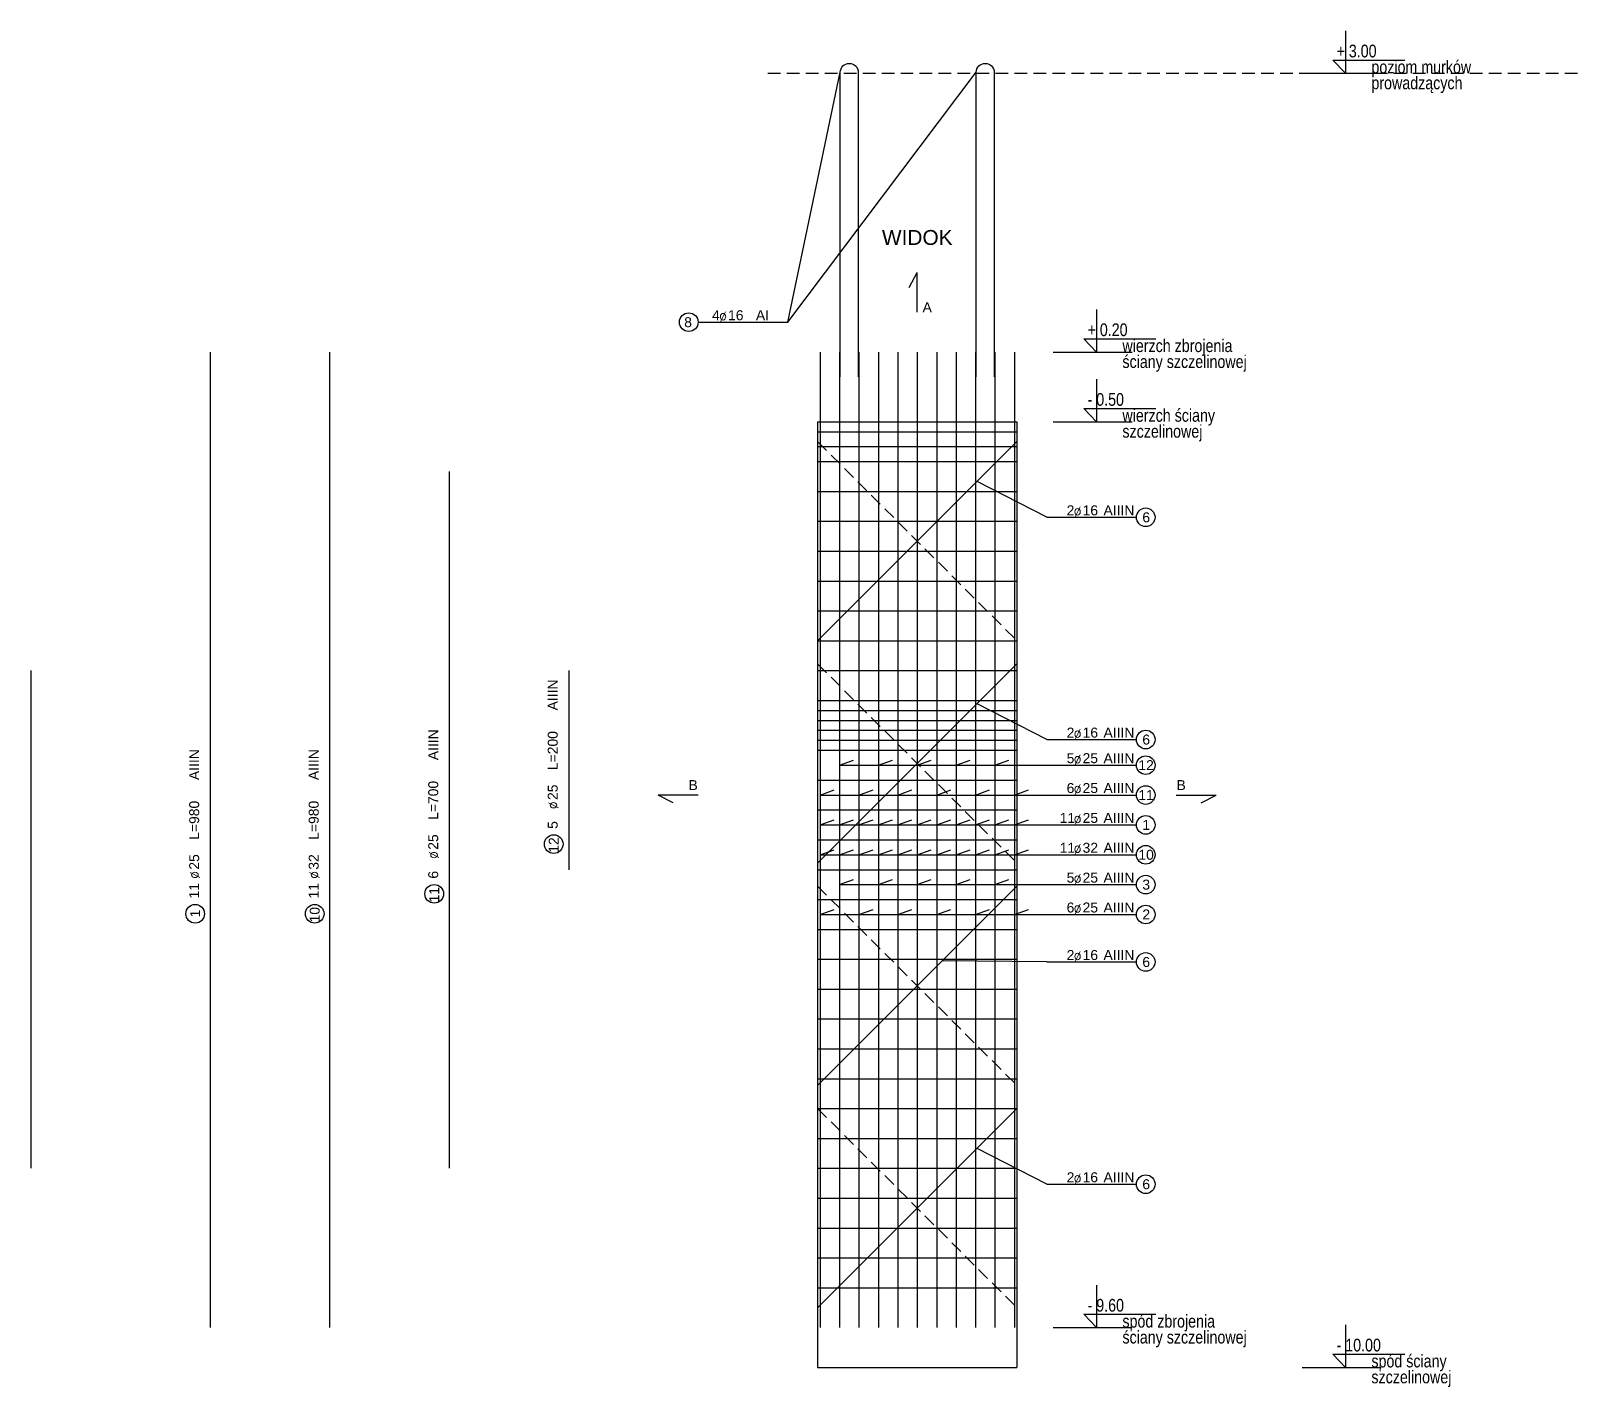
# Model space of a CAD drawing. Extents: x -5033 to 9347, y -16423 to -2430.
# Drawn here: x 2190 to 3739, y -14313 to -12950 of the extents above; entities that cross this region are included whole.
import ezdxf
from ezdxf.enums import TextEntityAlignment as Align

# ---------------------------------------------------------------- set-up
doc = ezdxf.new("R2010")
doc.units = 0
doc.header["$MEASUREMENT"] = 0
doc.linetypes.add('DASHED', pattern=[19.05, 12.7, -6.35])
for name, color, linetype in [('__SOL-KOTY_WYSOKOSCIOWE', 4, 'CONTINUOUS'), ('__SOL-OPISY', 4, 'CONTINUOUS'), ('__SOL-PRZERYWANA', 253, 'DASHED'), ('__SOL-WIDOK', 4, 'CONTINUOUS'), ('__SOL-ZBROJENIE', 3, 'CONTINUOUS')]:
    doc.layers.add(name, color=color, linetype=linetype)
doc.styles.add('ARIAL', font='arial.ttf', dxfattribs={"height": 2.5})
doc.styles.add('SIMPLEX', font='SIMPLEX.SHX', dxfattribs={"width": 0.8})
doc.styles.get("Standard").update_dxf_attribs({"font": 'arial.ttf'})

# ---------------------------------------------------------------- blocks, each defined once
blk = doc.blocks.new('OPIS_PRET_BEZ_LINII')
at = {"layer": '__SOL-OPISY'}
blk.add_circle((25.7, 0), 9.36, dxfattribs=at)
at = {"layer": '__SOL-OPISY', "style": 'SIMPLEX', "width": 0.9}
blk.add_text(' %%c ', height=10, dxfattribs=at).set_placement((64.7, -4.8), align=Align.CENTER)
at = {"layer": '__SOL-OPISY', "style": 'ARIAL', "width": 0.8}
blk.add_attdef('NUMER', text='', height=10, dxfattribs=at).set_placement((25.7, 0), align=Align.MIDDLE)
blk.add_attdef('ILOSC', text='', height=10, dxfattribs=at).set_placement((56.9, -5.1), align=Align.RIGHT)
for tag, p in [('SREDNICA', (71, -5.1)), ('DLUGOSC', (95.1, -5.2)), ('STAL', (144.7, -5.2))]:
    blk.add_attdef(tag, p, '', height=10, dxfattribs=at)
blk = doc.blocks.new('OPIS_PRAWY')
at = {"layer": '__SOL-OPISY'}
blk.add_line((0, 0), (90, 0), dxfattribs=at)
blk.add_circle((99.4, 0), 9.36, dxfattribs=at)
at = {"layer": '__SOL-OPISY', "style": 'SIMPLEX', "width": 0.9}
blk.add_text(' %%c ', height=10, dxfattribs=at).set_placement((20.9, 0.5))
at = {"layer": '__SOL-OPISY', "style": 'ARIAL', "width": 0.8}
blk.add_attdef('ILOSC', text='', height=10, dxfattribs=at).set_placement((27.1, 0.1), align=Align.RIGHT)
for tag, p in [('SREDNICA', (35.4, 0.1)), ('STAL', (58.4, 0.5))]:
    blk.add_attdef(tag, p, '', height=10, dxfattribs=at)
for tag, p in [('NUMER', (99.4, 0)), ('DLUGOSC', (52.8, -6.1))]:
    blk.add_attdef(tag, text='', height=10, dxfattribs=at).set_placement(p, align=Align.MIDDLE)
blk = doc.blocks.new('OPIS_LEWY')
at = {"layer": '__SOL-OPISY'}
blk.add_line((-90, 0), (0, 0), dxfattribs=at)
blk.add_circle((-99.4, 0), 9.36, dxfattribs=at)
at = {"layer": '__SOL-OPISY', "style": 'SIMPLEX', "width": 0.9}
blk.add_text(' %%c ', height=10, dxfattribs=at).set_placement((-75, 0.5))
at = {"layer": '__SOL-OPISY', "style": 'ARIAL', "width": 0.8}
for tag, p in [('NUMER', (-99.4, 0)), ('DLUGOSC', (-58.9, -6.6))]:
    blk.add_attdef(tag, text='', height=10, dxfattribs=at).set_placement(p, align=Align.MIDDLE)
blk.add_attdef('ILOSC', text='', height=10, dxfattribs=at).set_placement((-74, 0.1), align=Align.RIGHT)
for tag, p in [('SREDNICA', (-65.8, 0.1)), ('STAL', (-42.7, 0.3))]:
    blk.add_attdef(tag, p, '', height=10, dxfattribs=at)
blk = doc.blocks.new('KOTA')
at = {"layer": '__SOL-KOTY_WYSOKOSCIOWE'}
for p, q in [((0, 33.4), (0, 0)), ((-34, 0), (28, 0)), ((0, 0), (-9.9, 10.4)), ((-9.9, 10.4), (46.5, 10.4))]:
    blk.add_line(p, q, dxfattribs=at)
at = {"layer": '__SOL-KOTY_WYSOKOSCIOWE', "style": 'ARIAL', "width": 0.8}
blk.add_attdef('RZEDNA', (500.5, 15.9), '', height=10.4, dxfattribs=at)

msp = doc.modelspace()

# ---------------------------------------------------------------- linework, layer by layer
at = {"layer": '__SOL-OPISY'}
for p, q in [((2950, -13243), (3002.75, -12992)), ((2950, -13243), (3139.25, -12992)), ((3072, -13208), (3080, -13193)), ((3080, -13233), (3080, -13193)), ((3210, -13439), (3140, -13403)), ((3210, -13662.3), (3140, -13626.3)), ((3002, -13688), (3016.1, -13682.9)), ((3002, -13688), (3210, -13688)), ((3041, -13688), (3055.1, -13682.9)), ((3080, -13688), (3094.1, -13682.9)), ((3119, -13688), (3133.1, -13682.9)), ((3158, -13688), (3172.1, -13682.9)), ((2860, -13718), (2820, -13718)), ((2835, -13726), (2820, -13718)), ((2982.5, -13718), (2996.6, -13712.9)), ((2982.5, -13718), (3210, -13718)), ((3021.5, -13718), (3035.6, -13712.9)), ((3060.5, -13718), (3074.6, -13712.9)), ((3099.5, -13718), (3113.6, -13712.9)), ((3138.5, -13718), (3152.6, -13712.9)), ((3177.5, -13718), (3191.6, -13712.9)), ((3340, -13718), (3380, -13718)), ((3365, -13726), (3380, -13718)), ((2982.5, -13748), (2996.6, -13742.9)), ((2982.5, -13748), (3210, -13748)), ((3002, -13748), (3016.1, -13742.9)), ((3021.5, -13748), (3035.6, -13742.9)), ((3041, -13748), (3055.1, -13742.9)), ((3060.5, -13748), (3074.6, -13742.9)), ((3080, -13748), (3094.1, -13742.9)), ((3099.5, -13748), (3113.6, -13742.9)), ((3119, -13748), (3133.1, -13742.9)), ((3138.5, -13748), (3152.6, -13742.9)), ((3158, -13748), (3172.1, -13742.9)), ((3177.5, -13748), (3191.6, -13742.9)), ((2982.5, -13778), (2996.6, -13772.9)), ((2982.5, -13778), (3210, -13778)), ((3002, -13778), (3016.1, -13772.9)), ((3021.5, -13778), (3035.6, -13772.9)), ((3041, -13778), (3055.1, -13772.9)), ((3060.5, -13778), (3074.6, -13772.9)), ((3080, -13778), (3094.1, -13772.9)), ((3099.5, -13778), (3113.6, -13772.9)), ((3119, -13778), (3133.1, -13772.9)), ((3138.5, -13778), (3152.6, -13772.9)), ((3158, -13778), (3172.1, -13772.9)), ((3177.5, -13778), (3191.6, -13772.9)), ((3002, -13808), (3016.1, -13802.9)), ((3002, -13808), (3210, -13808)), ((3041, -13808), (3055.1, -13802.9)), ((3080, -13808), (3094.1, -13802.9)), ((3119, -13808), (3133.1, -13802.9)), ((3158, -13808), (3172.1, -13802.9)), ((2982.5, -13838), (2996.6, -13832.9)), ((2982.5, -13838), (3210, -13838)), ((3021.5, -13838), (3035.6, -13832.9)), ((3060.5, -13838), (3074.6, -13832.9)), ((3099.5, -13838), (3113.6, -13832.9)), ((3138.5, -13838), (3152.6, -13832.9)), ((3177.5, -13838), (3191.6, -13832.9)), ((3210, -13885.7), (3105, -13884.7)), ((3210, -14109), (3140, -14073))]:
    msp.add_line(p, q, dxfattribs=at)
at = {"layer": '__SOL-PRZERYWANA'}
msp.add_line((2930, -12993), (4280, -12993), dxfattribs=at)
for points in [[(2980, -13343), (2980, -13363), (3180, -13563), (3180, -13583)], [(2980, -13566.3), (2980, -13586.3), (3180, -13786.3), (3180, -13806.3)], [(2980, -13789.7), (2980, -13809.7), (3180, -14009.7), (3180, -14029.7)], [(2980, -14013), (2980, -14033), (3180, -14233), (3180, -14253)]]:
    msp.add_lwpolyline(points, dxfattribs=at)
at = {"layer": '__SOL-WIDOK'}
for p, q in [((2980, -13343), (2980, -14293)), ((2980, -13343), (3180, -13343)), ((3180, -13343), (3180, -14293)), ((2980, -14293), (3180, -14293))]:
    msp.add_line(p, q, dxfattribs=at)
at = {"layer": '__SOL-ZBROJENIE'}
for p, q in [((2370, -13273), (2370, -14253)), ((2490, -13273), (2490, -14253)), ((2982.5, -13273), (2982.5, -14253)), ((3002, -13273), (3002, -14253)), ((3021.5, -13273), (3021.5, -14253)), ((3041, -13273), (3041, -14253)), ((3060.5, -13273), (3060.5, -14253)), ((3080, -13273), (3080, -14253)), ((3099.5, -13273), (3099.5, -14253)), ((3119, -13273), (3119, -14253)), ((3138.5, -13273), (3138.5, -14253)), ((3158, -13273), (3158, -14253)), ((3177.5, -13273), (3177.5, -14253)), ((2980, -13353), (3180, -13353)), ((2980, -13368), (3180, -13368)), ((2610, -13393), (2610, -14093)), ((2980, -13383), (3180, -13383)), ((2980, -13413), (3180, -13413)), ((2980, -13443), (3180, -13443)), ((2980, -13473), (3180, -13473)), ((2980, -13503), (3180, -13503)), ((2980, -13533), (3180, -13533)), ((2980, -13563), (3180, -13563)), ((2190, -13593), (2190, -14093)), ((2730, -13593), (2730, -13793)), ((2980, -13593), (3180, -13593)), ((2980, -13623), (3180, -13623)), ((2980, -13633), (3180, -13633)), ((2980, -13643), (3180, -13643)), ((2980, -13653), (3180, -13653)), ((2980, -13663), (3180, -13663)), ((2980, -13673), (3180, -13673)), ((2980, -13703), (3180, -13703)), ((2980, -13733), (3180, -13733)), ((2980, -13763), (3180, -13763)), ((2980, -13793), (3180, -13793)), ((2980, -13823), (3180, -13823)), ((2980, -13853), (3180, -13853)), ((2980, -13883), (3180, -13883)), ((2980, -13913), (3180, -13913)), ((2980, -13943), (3180, -13943)), ((2980, -13973), (3180, -13973)), ((2980, -14003), (3180, -14003)), ((2980, -14033), (3180, -14033)), ((2980, -14063), (3180, -14063)), ((2980, -14093), (3180, -14093)), ((2980, -14123), (3180, -14123)), ((2980, -14153), (3180, -14153)), ((2980, -14183), (3180, -14183)), ((2980, -14213), (3180, -14213))]:
    msp.add_line(p, q, dxfattribs=at)
for points in [[(3002.75, -13297.9), (3002.75, -12992, -1), (3020.75, -12992), (3020.75, -13297.9)], [(3139.25, -13297.9), (3139.25, -12992, -1), (3157.25, -12992), (3157.25, -13297.9)]]:
    msp.add_lwpolyline(points, format="xyb", dxfattribs=at)
for points in [[(3180, -13343), (3180, -13363), (2980, -13563), (2980, -13583)], [(3180, -13566.3), (3180, -13586.3), (2980, -13786.3), (2980, -13806.3)], [(3180, -13789.7), (3180, -13809.7), (2980, -14009.7), (2980, -14029.7)], [(3180, -14013), (3180, -14033), (2980, -14233), (2980, -14253)]]:
    msp.add_lwpolyline(points, dxfattribs=at)

# ---------------------------------------------------------------- block references
at = {"layer": '__SOL-KOTY_WYSOKOSCIOWE'}
ref = msp.add_blockref('KOTA', (3510, -12993), dxfattribs=dict(at, xscale=1.28, yscale=1.28, zscale=1.28))
ref.add_attrib('RZEDNA', '+ 3.00', (3501, -12977), dxfattribs={"height": 12.8, "style": 'ARIAL', "width": 0.8})
ref.add_attrib('OPIS1', 'poziom murków', (3536, -12993), dxfattribs={"height": 12.8, "style": 'ARIAL', "width": 0.8})
ref.add_attrib('OPIS2', 'prowadzących', (3536, -13009), dxfattribs={"height": 12.8, "style": 'ARIAL', "width": 0.8})
ref = msp.add_blockref('KOTA', (3260, -13273), dxfattribs=dict(at, xscale=1.28, yscale=1.28, zscale=1.28))
ref.add_attrib('RZEDNA', '+ 0.20', (3251, -13257), dxfattribs={"height": 12.8, "style": 'ARIAL', "width": 0.8})
ref.add_attrib('OPIS1', 'wierzch zbrojenia', (3286, -13273), dxfattribs={"height": 12.8, "style": 'ARIAL', "width": 0.8})
ref.add_attrib('OPIS2', 'ściany szczelinowej', (3286, -13289), dxfattribs={"height": 12.8, "style": 'ARIAL', "width": 0.8})
ref = msp.add_blockref('KOTA', (3260, -13343), dxfattribs=dict(at, xscale=1.28, yscale=1.28, zscale=1.28))
ref.add_attrib('RZEDNA', '- 0.50', (3251, -13327), dxfattribs={"height": 12.8, "style": 'ARIAL', "width": 0.8})
ref.add_attrib('OPIS1', 'wierzch ściany', (3286, -13343), dxfattribs={"height": 12.8, "style": 'ARIAL', "width": 0.8})
ref.add_attrib('OPIS2', 'szczelinowej', (3286, -13359), dxfattribs={"height": 12.8, "style": 'ARIAL', "width": 0.8})
ref = msp.add_blockref('KOTA', (3260, -14253), dxfattribs=dict(at, xscale=1.28, yscale=1.28, zscale=1.28))
ref.add_attrib('RZEDNA', '- 9.60', (3251, -14237), dxfattribs={"height": 12.8, "style": 'ARIAL', "width": 0.8})
ref.add_attrib('OPIS1', 'spód zbrojenia', (3286, -14253), dxfattribs={"height": 12.8, "style": 'ARIAL', "width": 0.8})
ref.add_attrib('OPIS2', 'ściany szczelinowej', (3286, -14269), dxfattribs={"height": 12.8, "style": 'ARIAL', "width": 0.8})
ref = msp.add_blockref('KOTA', (3510, -14293), dxfattribs=dict(at, xscale=1.28, yscale=1.28, zscale=1.28))
ref.add_attrib('RZEDNA', '- 10.00', (3501, -14277), dxfattribs={"height": 12.8, "style": 'ARIAL', "width": 0.8})
ref.add_attrib('OPIS1', 'spód ściany', (3536, -14293), dxfattribs={"height": 12.8, "style": 'ARIAL', "width": 0.8})
ref.add_attrib('OPIS2', 'szczelinowej', (3536, -14309), dxfattribs={"height": 12.8, "style": 'ARIAL', "width": 0.8})
at = {"layer": '__SOL-OPISY'}
ref = msp.add_blockref('OPIS_LEWY', (2950, -13243), dxfattribs=at)
ref.add_attrib('ILOSC', '4', (2874, -13241), dxfattribs={"height": 10, "style": 'ARIAL'})
ref.add_attrib('SREDNICA', '16', (2890, -13241), dxfattribs={"height": 10, "style": 'ARIAL'})
ref.add_attrib('STAL', 'AI', (2918, -13241), dxfattribs={"height": 10, "style": 'ARIAL'})
ref.add_attrib('NUMER', '8', (2846, -13248), dxfattribs={"height": 10, "style": 'ARIAL'})
ref = msp.add_blockref('OPIS_PRAWY', (3210, -13439), dxfattribs=at)
ref.add_attrib('ILOSC', '2', (3230, -13437), dxfattribs={"height": 10, "style": 'ARIAL'})
ref.add_attrib('SREDNICA', '16', (3246, -13437), dxfattribs={"height": 10, "style": 'ARIAL'})
ref.add_attrib('STAL', 'AIIIN', (3267, -13437), dxfattribs={"height": 10, "style": 'ARIAL'})
ref.add_attrib('NUMER', '6', (3306, -13444), dxfattribs={"height": 10, "style": 'ARIAL'})
ref = msp.add_blockref('OPIS_PRET_BEZ_LINII', (2715, -13793), dxfattribs=dict(at, rotation=90))
ref.add_attrib('NUMER', '12', (2720, -13776), dxfattribs={"height": 10, "rotation": 90, "style": 'ARIAL'})
ref.add_attrib('ILOSC', '5', (2719, -13752), dxfattribs={"height": 10, "rotation": 90, "style": 'ARIAL'})
ref.add_attrib('SREDNICA', '25', (2719, -13723), dxfattribs={"height": 10, "rotation": 90, "style": 'ARIAL'})
ref.add_attrib('DLUGOSC', 'L=200', (2719, -13693), dxfattribs={"height": 10, "rotation": 90, "style": 'ARIAL'})
ref.add_attrib('STAL', 'AIIIN', (2719, -13633), dxfattribs={"height": 10, "rotation": 90, "style": 'ARIAL'})
ref = msp.add_blockref('OPIS_PRET_BEZ_LINII', (2595, -13843), dxfattribs=dict(at, rotation=90))
ref.add_attrib('NUMER', '11', (2600, -13826), dxfattribs={"height": 10, "rotation": 90, "style": 'ARIAL'})
ref.add_attrib('ILOSC', '6', (2599, -13802), dxfattribs={"height": 10, "rotation": 90, "style": 'ARIAL'})
ref.add_attrib('SREDNICA', '25', (2599, -13773), dxfattribs={"height": 10, "rotation": 90, "style": 'ARIAL'})
ref.add_attrib('DLUGOSC', 'L=700', (2599, -13743), dxfattribs={"height": 10, "rotation": 90, "style": 'ARIAL'})
ref.add_attrib('STAL', 'AIIIN', (2599, -13683), dxfattribs={"height": 10, "rotation": 90, "style": 'ARIAL'})
ref = msp.add_blockref('OPIS_PRAWY', (3210, -13662.3), dxfattribs=at)
ref.add_attrib('ILOSC', '2', (3230, -13660.3), dxfattribs={"height": 10, "style": 'ARIAL'})
ref.add_attrib('SREDNICA', '16', (3246, -13660.3), dxfattribs={"height": 10, "style": 'ARIAL'})
ref.add_attrib('STAL', 'AIIIN', (3267, -13660.3), dxfattribs={"height": 10, "style": 'ARIAL'})
ref.add_attrib('NUMER', '6', (3306, -13667.3), dxfattribs={"height": 10, "style": 'ARIAL'})
ref = msp.add_blockref('OPIS_PRET_BEZ_LINII', (2355, -13863), dxfattribs=dict(at, rotation=90))
ref.add_attrib('NUMER', '1', (2360, -13841), dxfattribs={"height": 10, "rotation": 90, "style": 'ARIAL'})
ref.add_attrib('ILOSC', '11', (2359, -13822), dxfattribs={"height": 10, "rotation": 90, "style": 'ARIAL'})
ref.add_attrib('SREDNICA', '25', (2359, -13793), dxfattribs={"height": 10, "rotation": 90, "style": 'ARIAL'})
ref.add_attrib('DLUGOSC', 'L=980', (2359, -13763), dxfattribs={"height": 10, "rotation": 90, "style": 'ARIAL'})
ref.add_attrib('STAL', 'AIIIN', (2359, -13703), dxfattribs={"height": 10, "rotation": 90, "style": 'ARIAL'})
ref = msp.add_blockref('OPIS_PRET_BEZ_LINII', (2475, -13863), dxfattribs=dict(at, rotation=90))
ref.add_attrib('NUMER', '10', (2480, -13846), dxfattribs={"height": 10, "rotation": 90, "style": 'ARIAL'})
ref.add_attrib('ILOSC', '11', (2479, -13822), dxfattribs={"height": 10, "rotation": 90, "style": 'ARIAL'})
ref.add_attrib('SREDNICA', '32', (2479, -13793), dxfattribs={"height": 10, "rotation": 90, "style": 'ARIAL'})
ref.add_attrib('DLUGOSC', 'L=980', (2479, -13763), dxfattribs={"height": 10, "rotation": 90, "style": 'ARIAL'})
ref.add_attrib('STAL', 'AIIIN', (2479, -13703), dxfattribs={"height": 10, "rotation": 90, "style": 'ARIAL'})
ref = msp.add_blockref('OPIS_PRAWY', (3210, -13688), dxfattribs=at)
ref.add_attrib('ILOSC', '5', (3230, -13686), dxfattribs={"height": 10, "style": 'ARIAL'})
ref.add_attrib('SREDNICA', '25', (3246, -13686), dxfattribs={"height": 10, "style": 'ARIAL'})
ref.add_attrib('STAL', 'AIIIN', (3267, -13686), dxfattribs={"height": 10, "style": 'ARIAL'})
ref.add_attrib('NUMER', '12', (3302, -13693), dxfattribs={"height": 10, "style": 'ARIAL'})
ref = msp.add_blockref('OPIS_PRAWY', (3210, -13718), dxfattribs=at)
ref.add_attrib('ILOSC', '6', (3230, -13716), dxfattribs={"height": 10, "style": 'ARIAL'})
ref.add_attrib('SREDNICA', '25', (3246, -13716), dxfattribs={"height": 10, "style": 'ARIAL'})
ref.add_attrib('STAL', 'AIIIN', (3267, -13716), dxfattribs={"height": 10, "style": 'ARIAL'})
ref.add_attrib('NUMER', '11', (3302, -13723), dxfattribs={"height": 10, "style": 'ARIAL'})
ref = msp.add_blockref('OPIS_PRAWY', (3210, -13748), dxfattribs=at)
ref.add_attrib('ILOSC', '11', (3223, -13746), dxfattribs={"height": 10, "style": 'ARIAL'})
ref.add_attrib('SREDNICA', '25', (3246, -13746), dxfattribs={"height": 10, "style": 'ARIAL'})
ref.add_attrib('STAL', 'AIIIN', (3267, -13746), dxfattribs={"height": 10, "style": 'ARIAL'})
ref.add_attrib('NUMER', '1', (3306, -13753), dxfattribs={"height": 10, "style": 'ARIAL'})
ref = msp.add_blockref('OPIS_PRAWY', (3210, -13778), dxfattribs=at)
ref.add_attrib('ILOSC', '11', (3223, -13776), dxfattribs={"height": 10, "style": 'ARIAL'})
ref.add_attrib('SREDNICA', '32', (3246, -13776), dxfattribs={"height": 10, "style": 'ARIAL'})
ref.add_attrib('STAL', 'AIIIN', (3267, -13776), dxfattribs={"height": 10, "style": 'ARIAL'})
ref.add_attrib('NUMER', '10', (3302, -13783), dxfattribs={"height": 10, "style": 'ARIAL'})
ref = msp.add_blockref('OPIS_PRAWY', (3210, -13808), dxfattribs=at)
ref.add_attrib('ILOSC', '5', (3230, -13806), dxfattribs={"height": 10, "style": 'ARIAL'})
ref.add_attrib('SREDNICA', '25', (3246, -13806), dxfattribs={"height": 10, "style": 'ARIAL'})
ref.add_attrib('STAL', 'AIIIN', (3267, -13806), dxfattribs={"height": 10, "style": 'ARIAL'})
ref.add_attrib('NUMER', '3', (3306, -13813), dxfattribs={"height": 10, "style": 'ARIAL'})
ref = msp.add_blockref('OPIS_PRAWY', (3210, -13838), dxfattribs=at)
ref.add_attrib('ILOSC', '6', (3230, -13836), dxfattribs={"height": 10, "style": 'ARIAL'})
ref.add_attrib('SREDNICA', '25', (3246, -13836), dxfattribs={"height": 10, "style": 'ARIAL'})
ref.add_attrib('STAL', 'AIIIN', (3267, -13836), dxfattribs={"height": 10, "style": 'ARIAL'})
ref.add_attrib('NUMER', '2', (3306, -13843), dxfattribs={"height": 10, "style": 'ARIAL'})
ref = msp.add_blockref('OPIS_PRAWY', (3210, -13885.7), dxfattribs=at)
ref.add_attrib('ILOSC', '2', (3230, -13883.7), dxfattribs={"height": 10, "style": 'ARIAL'})
ref.add_attrib('SREDNICA', '16', (3246, -13883.7), dxfattribs={"height": 10, "style": 'ARIAL'})
ref.add_attrib('STAL', 'AIIIN', (3267, -13883.7), dxfattribs={"height": 10, "style": 'ARIAL'})
ref.add_attrib('NUMER', '6', (3306, -13890.7), dxfattribs={"height": 10, "style": 'ARIAL'})
ref = msp.add_blockref('OPIS_PRAWY', (3210, -14109), dxfattribs=at)
ref.add_attrib('ILOSC', '2', (3230, -14107), dxfattribs={"height": 10, "style": 'ARIAL'})
ref.add_attrib('SREDNICA', '16', (3246, -14107), dxfattribs={"height": 10, "style": 'ARIAL'})
ref.add_attrib('STAL', 'AIIIN', (3267, -14107), dxfattribs={"height": 10, "style": 'ARIAL'})
ref.add_attrib('NUMER', '6', (3306, -14114), dxfattribs={"height": 10, "style": 'ARIAL'})

# ---------------------------------------------------------------- texts
at = {"layer": '__SOL-OPISY', "width": 2500, "attachment_point": 5}
for s, insert, char_height in [('\\P\\PWIDOK\\P', (3080, -13133), 15), ('A\\P', (3090, -13228), 10), ('B\\P', (2855, -13708), 10), ('B\\P', (3345, -13708), 10)]:
    msp.add_mtext(s, dxfattribs=dict(at, insert=insert, char_height=char_height))

doc.saveas('drawing.dxf')
